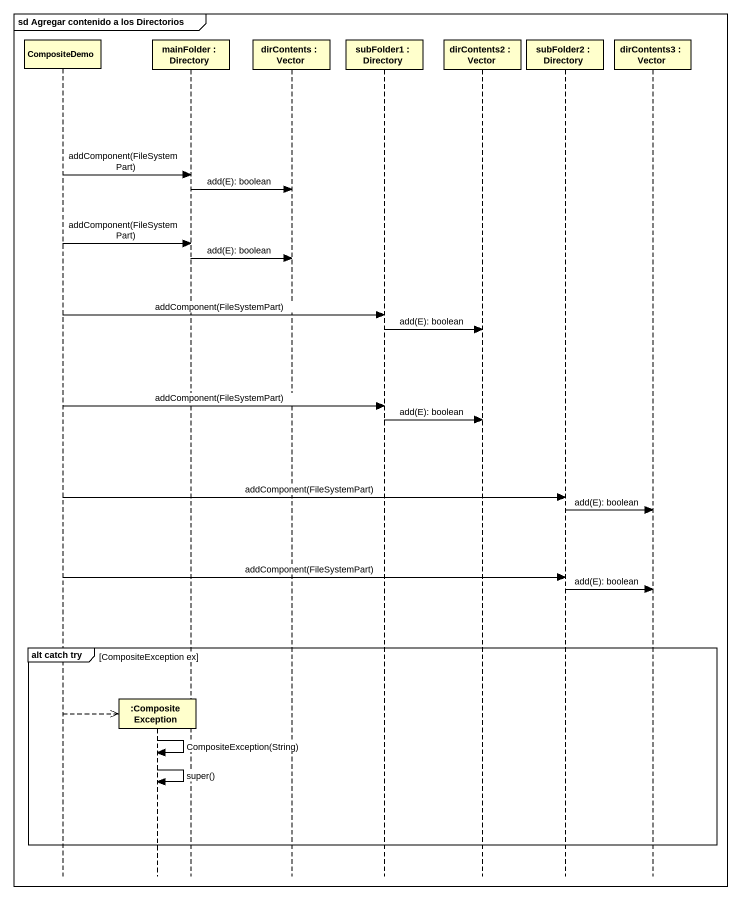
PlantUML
@startuml
mainframe sd Agregar contenido a los Directorios
hide footbox
participant CompositeDemo
participant ":CompositeException" as CompositeException
participant "mainFolder : Directory" as mainFolder
participant "dirContents : Vector" as dirContents
participant "subFolder1 : Directory" as subFolder1
participant "dirContents2 : Vector" as dirContents2
participant "subFolder2 : Directory" as subFolder2
participant "dirContents3 : Vector" as dirContents3

CompositeDemo -> mainFolder : addComponent(FileSystemPart)
mainFolder -> dirContents : add(E): boolean
CompositeDemo -> mainFolder : addComponent(FileSystemPart)
mainFolder -> dirContents : add(E): boolean
CompositeDemo -> subFolder1 : addComponent(FileSystemPart)
subFolder1 -> dirContents2 : add(E): boolean
CompositeDemo -> subFolder1 : addComponent(FileSystemPart)
subFolder1 -> dirContents2 : add(E): boolean
CompositeDemo -> subFolder2 : addComponent(FileSystemPart)
subFolder2 -> dirContents3 : add(E): boolean
CompositeDemo -> subFolder2 : addComponent(FileSystemPart)
subFolder2 -> dirContents3 : add(E): boolean
group alt catch try [CompositeException ex]
  CompositeDemo -->> CompositeException **
  CompositeException -> CompositeException : CompositeException(String)
  CompositeException -> CompositeException : super()
end
@enduml
